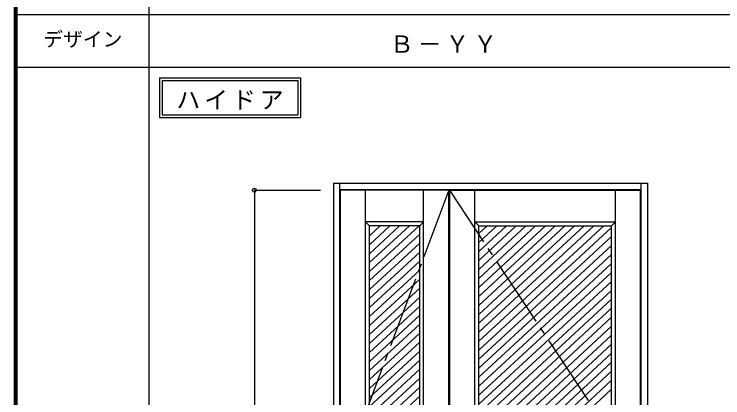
# Model space of a CAD drawing. Units: millimetres, scale not verified. Extents: x -6000 to 5700, y -4307 to 4175.
# Drawn here: x -6000 to -3316, y -1268 to 186 of the extents above; entities that cross this region are included whole.
import ezdxf
from ezdxf.enums import TextEntityAlignment as Align

# ---------------------------------------------------------------- set-up
doc = ezdxf.new("R2010")
doc.units = ezdxf.units.MM
doc.header["$LTSCALE"] = 30
doc.header["$PDMODE"] = 32
doc.header["$PDSIZE"] = 15
doc.linetypes.add('CHAIN2', pattern=[12, 9, -1, 1, -1])
for name, color, linetype in [('0-2_扉', 7, 'Continuous'), ('0-4_枠', 3, 'Continuous'), ('0-7', 7, 'CHAIN2'), ('0-A_文字', 7, 'Continuous'), ('0-B_寸法', 7, 'Continuous'), ('0-C_ハッチ', 4, 'Continuous'), ('F-1_枠', 6, 'Continuous'), ('F-A_文字', 7, 'Continuous')]:
    doc.layers.add(name, color=color, linetype=linetype)
doc.styles.add('ＭＳ ゴシック', font='')
doc.styles.get('ＭＳ ゴシック').set_extended_font_data('MS Gothic')

msp = doc.modelspace()

# ---------------------------------------------------------------- linework, layer by layer
at = {"layer": '0-2_扉'}
for p, q in [((-4354, -481.25), (-4764, -481.25)), ((-4764, -2676.25), (-4764, -481.25)), ((-4669, -2676.25), (-4669, -481.25)), ((-4449, -2676.25), (-4449, -481.25)), ((-4354, -2676.25), (-4354, -481.25)), ((-4350, -481.25), (-3627, -481.25)), ((-4350, -2676.25), (-4350, -481.25)), ((-4255, -1714.27), (-4255, -481.25)), ((-3722, -2476.25), (-3722, -481.25)), ((-3627, -2676.25), (-3627, -481.25)), ((-4669, -601.25), (-4654, -616.25)), ((-4449, -601.25), (-4669, -601.25)), ((-4654, -1861.25), (-4654, -616.25)), ((-4464, -1861.25), (-4464, -616.25)), ((-4255, -601.25), (-4240, -616.25)), ((-4240, -616.25), (-3737, -616.25)), ((-4240, -1707.79), (-4240, -616.25)), ((-4464.19, -799.25), (-4464, -799.25)), ((-4239.81, -799.25), (-4240, -799.25))]:
    msp.add_line(p, q, dxfattribs=at)
for points in [[(-4449, -601.25), (-4464, -616.25), (-4654, -616.25)], [(-4255, -601.25), (-3722, -601.25), (-3737, -616.25)], [(-4240, -1861.25), (-3737, -1861.25), (-3737, -616.25)]]:
    msp.add_lwpolyline(points, dxfattribs=at)
at = {"layer": '0-4_枠'}
for p, q in [((-4790, -454.25), (-4790, -2701.25)), ((-4790, -454.25), (-3601, -454.25)), ((-4766, -2701.25), (-4766, -454.25)), ((-3625, -2701.25), (-3625, -454.25)), ((-3601, -454.25), (-3601, -2701.25)), ((-4766, -478.25), (-3625, -478.25))]:
    msp.add_line(p, q, dxfattribs=at)
at = {"layer": '0-7'}
for points in [[(-4354, -481.25), (-4764, -1578.75), (-4354, -2676.25)], [(-4350, -2676.25), (-3627, -1578.75), (-4350, -481.25)]]:
    msp.add_lwpolyline(points, dxfattribs=at)
at = {"layer": '0-A_文字'}
for p, q in [((-5450, -55.5), (-5450, -205.5)), ((-5440, -65.5), (-4925.67, -65.5)), ((-4925.67, -65.5), (-4925.67, -195.5)), ((-5450, -205.5), (-4915.67, -205.5))]:
    msp.add_line(p, q, dxfattribs=at)
for points in [[(-5450, -55.5), (-4915.67, -55.5), (-4915.67, -205.5)], [(-5440, -65.5), (-5440, -195.5), (-4925.67, -195.5)]]:
    msp.add_lwpolyline(points, dxfattribs=at)
at = {"layer": '0-B_寸法', "color": 4}
for q in [(-5090, -2676.25), (-4840, -481.25)]:
    msp.add_line((-5090, -481.25), q, dxfattribs=at)
at = {"layer": '0-B_寸法'}
msp.add_point((-5090, -481.25), dxfattribs=at)
at = {"layer": '0-C_ハッチ'}
for p, q in [((-4613.42, -616.25), (-4654, -653.83)), ((-4466.23, -616.25), (-4654, -790.11)), ((-4503.03, -616.25), (-4654, -756.04)), ((-4539.82, -616.25), (-4654, -721.97)), ((-4576.62, -616.25), (-4654, -687.9)), ((-4171.86, -616.25), (-4240, -679.35)), ((-4135.06, -616.25), (-4240, -713.42)), ((-4098.26, -616.25), (-4240, -747.49)), ((-4061.47, -616.25), (-4240, -781.56)), ((-4208.65, -616.25), (-4240, -645.28)), ((-4024.67, -616.25), (-4240, -815.63)), ((-3987.87, -616.25), (-4240, -849.7)), ((-3951.08, -616.25), (-4240, -883.77)), ((-3914.28, -616.25), (-4240, -917.84)), ((-3877.48, -616.25), (-4240, -951.92)), ((-3840.68, -616.25), (-4240, -985.99)), ((-3803.89, -616.25), (-4240, -1020.06)), ((-3767.09, -616.25), (-4240, -1054.13)), ((-3737, -622.46), (-4240, -1088.2)), ((-4464, -648.26), (-4654, -824.18)), ((-3737, -656.53), (-4240, -1122.27)), ((-4464, -682.33), (-4654, -858.25)), ((-3737, -690.6), (-4240, -1156.34)), ((-4464, -716.4), (-4654, -892.32)), ((-3737, -724.67), (-4240, -1190.41)), ((-4464, -750.47), (-4654, -926.4)), ((-3737, -758.74), (-4240, -1224.48)), ((-4464, -784.54), (-4654, -960.47)), ((-3737, -792.81), (-4240, -1258.55)), ((-4464, -818.61), (-4654, -994.54)), ((-3737, -826.88), (-4240, -1292.63)), ((-4464, -852.68), (-4654, -1028.61)), ((-3737, -860.96), (-4240, -1326.7)), ((-4464, -886.75), (-4654, -1062.68)), ((-3737, -895.03), (-4240, -1360.77)), ((-4464, -920.83), (-4654, -1096.75)), ((-3737, -929.1), (-4240, -1394.84)), ((-4464, -954.9), (-4654, -1130.82)), ((-3737, -963.17), (-4240, -1428.91)), ((-4464, -988.97), (-4654, -1164.89)), ((-3737, -997.24), (-4240, -1462.98)), ((-4464, -1023.04), (-4654, -1198.96)), ((-3737, -1031.31), (-4240, -1497.05)), ((-4464, -1057.11), (-4654, -1233.04)), ((-3737, -1065.38), (-4240, -1531.12)), ((-4464, -1091.18), (-4654, -1267.11)), ((-3737, -1099.45), (-4240, -1565.19)), ((-4464, -1125.25), (-4654, -1301.18)), ((-3737, -1133.52), (-4240, -1599.27)), ((-4464, -1159.32), (-4654, -1335.25)), ((-3737, -1167.6), (-4240, -1633.34)), ((-4464, -1193.39), (-4654, -1369.32)), ((-3737, -1201.67), (-4240, -1667.41)), ((-4464, -1227.46), (-4654, -1403.39)), ((-4464, -1261.54), (-4654, -1437.46)), ((-3737, -1235.74), (-4240, -1701.48))]:
    msp.add_line(p, q, dxfattribs=at)
at = {"layer": 'F-1_枠'}
for p, q in [((-6000, 4175), (-6000, -4205)), ((-5995, 4175), (-5995, -4205)), ((-5990, 4175), (-5990, -4205)), ((-5490, 4175), (-5490, -3790)), ((-6000, 184.5), (5700, 184.5)), ((-6000, -15.5), (5700, -15.5))]:
    msp.add_line(p, q, dxfattribs=at)

# ---------------------------------------------------------------- texts
at = {"layer": '0-A_文字', "char_height": 65.98, "attachment_point": 7, "style": 'ＭＳ ゴシック'}
for s, insert in [('\\T1.17;Ｂ－ＹＹ', (-4576.7, 39.5)), ('\\T1.17;ハイドア', (-5385.34, -175.5))]:
    msp.add_mtext(s, dxfattribs=dict(at, insert=insert))
at = {"layer": 'F-A_文字', "style": 'ＭＳ ゴシック'}
msp.add_text('デザイン', height=54.99, dxfattribs=at).set_placement((-5890, 47), align=Align.BOTTOM_LEFT)

doc.saveas('drawing.dxf')
